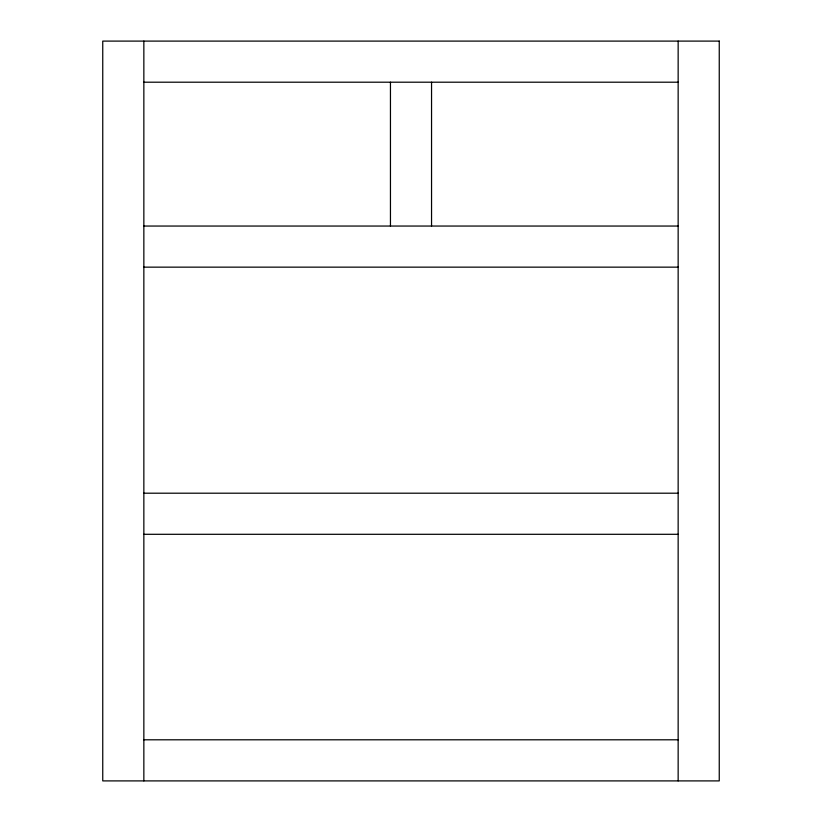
<?xml version="1.0" encoding="UTF-8"?>
<svg xmlns="http://www.w3.org/2000/svg" width="822" height="822" viewBox="0 0 822 822"><rect width="100%" height="100%" fill="white"/><g stroke="black" fill="none" stroke-linecap="round" stroke-linejoin="round"><path stroke-width="1.23" d="M143.85 82.2L678.15 82.2M143.85 226.05L678.15 226.05M143.85 267.15L678.15 267.15M143.85 493.2L678.15 493.2M143.85 534.3L678.15 534.3M143.85 739.8L678.15 739.8M678.15 41.1L678.15 780.9M431.55 82.2L431.55 226.05M390.45 82.2L390.45 226.05M143.85 41.1L143.85 780.9M719.25 41.1L102.75 41.1L102.75 780.9L719.25 780.9L719.25 41.1"/></g></svg>
